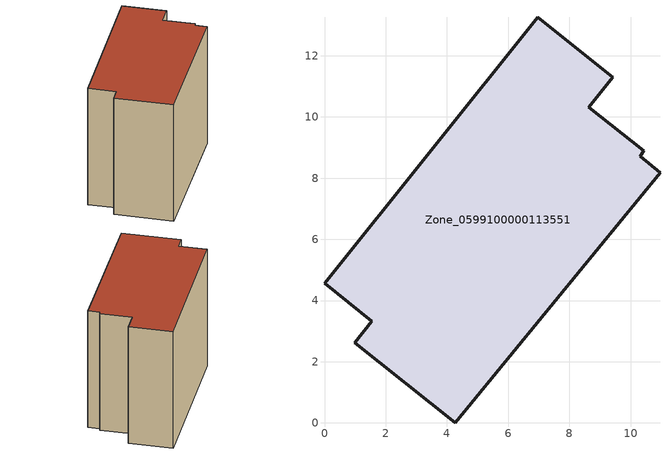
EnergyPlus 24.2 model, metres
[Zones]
Zone_0599100000113551
 floor ground (C_G): 1.55,3.32 0,4.57 6.97,13.26 9.42,11.3 8.63,10.32 10.42,8.89 10.32,8.71 10.96,8.18 4.28,0 0.99,2.62 z0
 wall outside (C_F): 9.42,11.3 6.97,13.26 0,4.57 1.55,3.32 0.99,2.62 4.28,0 10.96,8.18 10.32,8.71 10.42,8.89 8.63,10.32 9.42,11.3 z0:9.31
 roof outside (C_R): 10.96,8.18 10.32,8.71 10.42,8.89 8.63,10.32 9.42,11.3 6.97,13.26 0,4.57 1.55,3.32 0.99,2.62 4.28,0 z9.31
[BUILDING]
Pand.0599100000113551: North Axis=0; Terrain=City; Loads Convergence Tolerance Value=0.04; Temperature Convergence Tolerance Value=0.4; Solar Distribution=FullExterior; Maximum Number of Warmup Days=25; Minimum Number of Warmup Days=1
[Site:Location]
Rotterdam.The.Hague.AP_ZH_NLD Design_Conditions: Latitude=51.96; Longitude=4.45; Time Zone=1; Elevation=-4.5
[SITE:GROUNDTEMPERATURE:BUILDINGSURFACE]
18, 18, 18, 18, 18, 18, 18, 18, 18, 18, 18, 18
[MATERIAL] Thermal Absorptance=0.9; Solar Absorptance=0.7; Visible Absorptance=0.7
Name | Roughness | Thickness | Conductivity | Density | Specific Heat
G.TC.1946 | MediumSmooth | 0.15 | 1 | 540 | 1210
F.TC.1946 | Rough | 0.3 | 0.857143 | 1920 | 840
R.TC.1946 | MediumRough | 0.2 | 0.909091 | 1500 | 1000
[CONSTRUCTION]
C_G: G.TC.1946
C_F: F.TC.1946
C_R: R.TC.1946
[ZONE]
Zone_0599100000113551: Type=1; Multiplier=1; Ceiling Height=Autocalculate; Volume=Autocalculate; Floor Area=autocalculate; Part of Total Floor Area=Yes
[ZONEINFILTRATION:DESIGNFLOWRATE]
Infil_Zone_0599100000113551: Zone or ZoneList or Space or SpaceList=Zone_0599100000113551; Schedule=AlwaysOn; Design Flow Rate Calculation Method=Flow/Area; Flow Rate per Floor Area=0.003; Constant Term Coefficient=1; Temperature Term Coefficient=0; Velocity Term Coefficient=0; Velocity Squared Term Coefficient=0
[HVACTEMPLATE:ZONE:IDEALLOADSAIRSYSTEM]
Zone_0599100000113551: Maximum Heating Supply Air Temperature=50; Minimum Cooling Supply Air Temperature=13; Maximum Heating Supply Air Humidity Ratio=0.0156; Minimum Cooling Supply Air Humidity Ratio=0.0077; Heating Limit=NoLimit; Cooling Limit=NoLimit; Dehumidification Control Type=ConstantSensibleHeatRatio; Cooling Sensible Heat Ratio=0.7; Dehumidification Setpoint=60; Humidification Control Type=None; Humidification Setpoint=30; Outdoor Air Method=None; Outdoor Air Flow Rate per Person=0.00944; Outdoor Air Flow Rate per Zone Floor Area=0; Outdoor Air Flow Rate per Zone=0; Demand Controlled Ventilation Type=None; Outdoor Air Economizer Type=NoEconomizer; Heat Recovery Type=None; Sensible Heat Recovery Effectiveness=0.7; Latent Heat Recovery Effectiveness=0.65
[ZONECONTROL:THERMOSTAT]
ThermostatControl_Zone_0599100000113551: Zone or ZoneList=Zone_0599100000113551; Control Type Schedule=DualSetpointControlType; Control 1=Thermostat_Zone_0599100000113551; Temperature Difference Between Cutout And Setpoint=0
[THERMOSTATSETPOINT:DUALSETPOINT]
Thermostat_Zone_0599100000113551: Heating Setpoint Temperature Schedule=HeatingSetpoint_Zone_0599100000113551; Cooling Setpoint Temperature Schedule=CoolingSetpoint_Zone_0599100000113551
[SCHEDULE:COMPACT]
HeatingSetpoint_Zone_0599100000113551: Through: 12/31, For: AllDays, Until: 24:00, 21
CoolingSetpoint_Zone_0599100000113551: Through: 12/31, For: AllDays, Until: 24:00, 24
DualSetpointControlType: Through: 12/31, For: AllDays, Until: 24:00, 4
AlwaysOn: Through: 12/31, For: AllDays, Until: 24:00, 1
